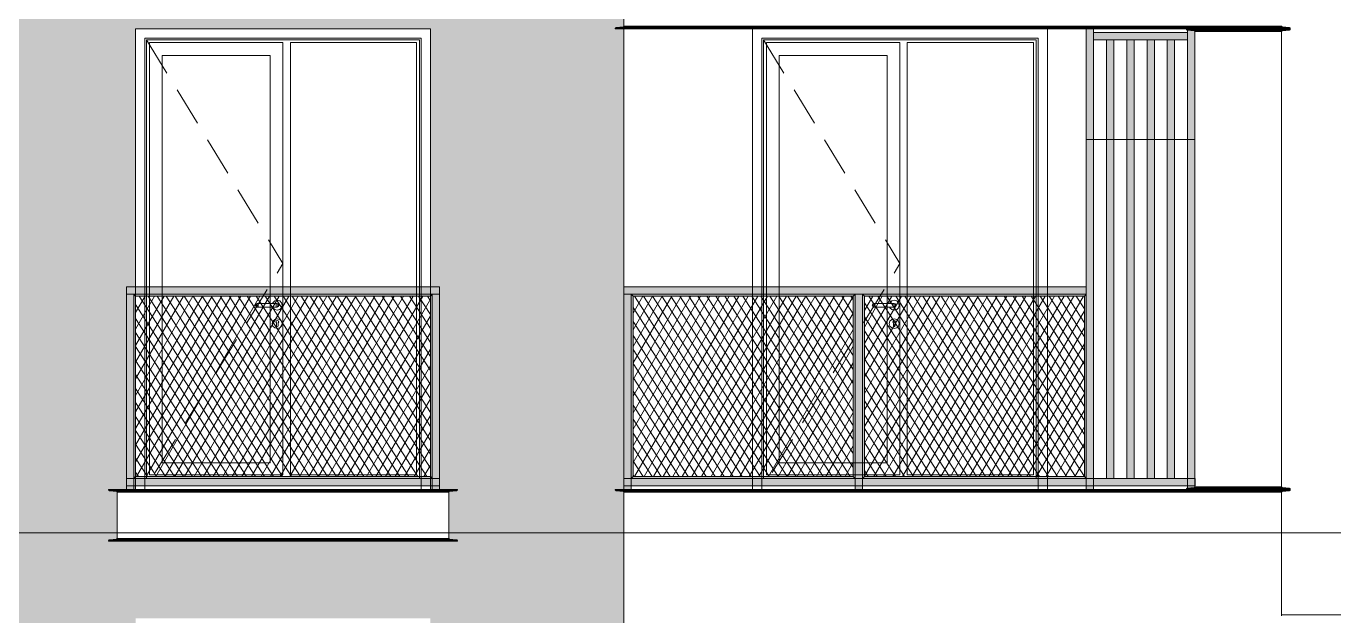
# Model space of a CAD drawing. Header units: millimetres. Extents: x 476244520 to 476657119, y 4620824743 to 4621446928.
# Drawn here: x 476638815 to 476645912, y 4621078460 to 4621081660 of the extents above; entities that cross this region are included whole.
import ezdxf

# ---------------------------------------------------------------- set-up
doc = ezdxf.new("R2010")
doc.units = ezdxf.units.MM
doc.header["$MEASUREMENT"] = 0
doc.linetypes.add('Hidden Line', pattern=[317.5, 211.666667, -105.833333])
for name, color, linetype, lineweight in [('2D Drafting - General_Pen_No__7_Pen_No__7', 7, 'Continuous', 0), ('New_2D Drafting - General_Pen_No__30_Pen_No__9_Pen_No__9_Pen_No__253', 252, 'Continuous', 0), ('New_2D Drafting - General_Pen_No__30_Pen_No__9_Pen_No__9_Pen_No__255', 255, 'Continuous', 0), ('New_2D Drafting - General_Pen_No__30_Pen_No__9_Pen_No__9_Pen_No__7', 7, 'Continuous', 0), ('New_2D Drafting - General_Pen_No__4', 7, 'Continuous', 0), ('New_2D Drafting - General_Pen_No__7', 7, 'Continuous', 0), ('New_Structural - Bearing_Pen_No__1', 1, 'Continuous', 0), ('New_Structural - Bearing_Pen_No__250', 7, 'Continuous', 0), ('Structural - Bearing_Pen_No__250', 7, 'Continuous', 0), ('zoma_Pen_No__5_Pen_No__142', 142, 'Continuous', 0)]:
    doc.layers.add(name, color=color, linetype=linetype, lineweight=lineweight)
doc.layers.add('zoma_Pen_No__5', color=7, linetype='Continuous')
doc.linetypes.add('Break', pattern='A,0,[1,A-4 бѓЎбѓђбѓ®бѓљбѓ\x98 - nikas1.Shx,S=15.679026,R=0,X=0,Y=0],-1975.557214,0', length=1975.557214)
pattern_1 = [(60, (476844527.15, 4621385791.044), (-38.971143, 22.5), []), (122.833095, (476844527.15, 4621385791.044), (36.8060797, 18.75), [])]

# ---------------------------------------------------------------- blocks, each defined once
blk = doc.blocks.new('Line_9', base_point=(476635874.4, 4621078910.3))
at = {"layer": 'zoma_Pen_No__5_Pen_No__142', "color": 142, "linetype": 'Continuous', "lineweight": 0}
blk.add_line((476635974.4, 4621078910.3), (476654707.3, 4621078910.3), dxfattribs=at)

msp = doc.modelspace()

# ---------------------------------------------------------------- hatches: boundary and pattern name
at = {"layer": 'New_2D Drafting - General_Pen_No__30_Pen_No__9_Pen_No__9_Pen_No__253', "linetype": 'Continuous', "lineweight": 0}
h = msp.add_hatch(dxfattribs=at)
h.set_pattern_fill('BRICK___RUNNING_BOND', color=252, style=0, pattern_type=2)
h.set_pattern_definition([(0, (476844527.15, 4621385791.044), (0, 66.64), []), (90, (476844527.15, 4621385791.04), (-244.8, 0), [66.64, -66.64]), (90, (476844649.55, 4621385857.68), (-244.8, 0), [66.64, -66.64])])
h.paths.add_polyline_path([(476645629.244, 4621085945.125), (476638659.289, 4621085945.125), (476638659.289, 4621075245.581), (476638908.676, 4621075245.581), (476640508.676, 4621075245.581), (476642058.892, 4621075245.581), (476642058.892, 4621084845.549), (476642058.892, 4621085545.544), (476645158.764, 4621085545.544), (476645629.233, 4621085545.544)])
h.paths.add_polyline_path([(476639309.158, 4621075945.582), (476639309.158, 4621075665.581), (476641109.158, 4621075665.581), (476641109.158, 4621075945.582), (476641009.053, 4621075945.582), (476641009.053, 4621078445.581), (476639409.053, 4621078445.581), (476639409.053, 4621075945.582)], flags=0)
h.paths.add_polyline_path([(476639309.158, 4621079145.582), (476639309.158, 4621078865.582), (476641109.158, 4621078865.582), (476641109.158, 4621079145.582), (476641009.04, 4621079145.582), (476641009.04, 4621081645.581), (476639409.04, 4621081645.581), (476639409.04, 4621079145.582)], flags=0)
h.paths.add_polyline_path([(476641109.158, 4621082065.582), (476641109.158, 4621082345.582), (476641009.04, 4621082345.582), (476641009.04, 4621084845.582), (476639409.04, 4621084845.582), (476639409.04, 4621082345.582), (476639309.158, 4621082345.582), (476639309.158, 4621082065.582)], flags=0)
at = {"layer": 'New_2D Drafting - General_Pen_No__30_Pen_No__9_Pen_No__9_Pen_No__255', "linetype": 'Continuous', "lineweight": 0}
for points in [[(476644568.356, 4621081645.549), (476644608.356, 4621081645.549), (476644608.356, 4621079145.555), (476644568.356, 4621079145.555)], [(476645118.356, 4621081645.549), (476645158.356, 4621081645.549), (476645158.356, 4621079145.555), (476645118.356, 4621079145.555)], [(476644608.356, 4621081625.549), (476644608.356, 4621081585.462), (476645118.356, 4621081585.462), (476645118.356, 4621081625.549)], [(476644678.356, 4621081585.462), (476644678.356, 4621079205.581), (476644718.356, 4621079205.581), (476644718.356, 4621081585.462)], [(476644788.356, 4621081585.462), (476644788.356, 4621079205.581), (476644828.356, 4621079205.581), (476644828.356, 4621081585.462)], [(476644898.356, 4621081585.462), (476644898.356, 4621079205.581), (476644938.356, 4621079205.581), (476644938.356, 4621081585.462)], [(476645008.356, 4621081585.462), (476645048.356, 4621081585.462), (476645048.356, 4621079205.581), (476645008.356, 4621079205.581)], [(476639359.159, 4621080245.583), (476639359.159, 4621080205.583), (476641059.159, 4621080205.583), (476641059.159, 4621080245.583)], [(476642058.892, 4621080205.583), (476642058.892, 4621080245.583), (476644568.6, 4621080245.583), (476644568.6, 4621080205.583)], [(476639359.159, 4621079145.581), (476639399.165, 4621079145.581), (476639399.165, 4621080205.583), (476639359.159, 4621080205.583)], [(476639409.165, 4621079215.581), (476639399.165, 4621079205.581), (476639399.165, 4621080205.583), (476639409.165, 4621080195.583)], [(476639409.165, 4621080195.583), (476639399.165, 4621080205.583), (476641019.152, 4621080205.583), (476641009.152, 4621080195.583)], [(476641019.152, 4621079205.581), (476641009.152, 4621079215.581), (476641009.152, 4621080195.583), (476641019.152, 4621080205.583)], [(476641019.152, 4621079145.581), (476641059.159, 4621079145.581), (476641059.159, 4621080205.583), (476641019.152, 4621080205.583)], [(476642058.892, 4621079145.589), (476642098.892, 4621079145.589), (476642098.892, 4621080205.583), (476642058.892, 4621080205.583)], [(476642098.892, 4621079205.555), (476642108.892, 4621079215.555), (476642108.892, 4621080195.583), (476642098.892, 4621080205.583)], [(476643304.45, 4621080195.583), (476643314.45, 4621080205.583), (476642098.892, 4621080205.583), (476642108.892, 4621080195.583)], [(476643314.45, 4621079205.555), (476643304.45, 4621079215.555), (476643304.45, 4621080195.583), (476643314.45, 4621080205.583)], [(476643314.45, 4621079145.555), (476643354.45, 4621079145.555), (476643354.45, 4621080205.583), (476643314.45, 4621080205.583)], [(476643354.45, 4621079205.581), (476643364.45, 4621079215.581), (476643364.45, 4621080195.609), (476643354.45, 4621080205.609)], [(476644558.514, 4621080195.583), (476644568.6, 4621080205.583), (476643354.476, 4621080205.583), (476643364.476, 4621080195.583)], [(476644568.6, 4621080205.583), (476644558.514, 4621080195.583), (476644558.514, 4621079215.555), (476644568.6, 4621079205.581)], [(476639359.159, 4621079205.581), (476639359.159, 4621079165.581), (476641059.159, 4621079165.581), (476641059.159, 4621079205.581)], [(476639399.165, 4621079205.581), (476639409.165, 4621079215.581), (476641009.152, 4621079215.581), (476641019.152, 4621079205.581)], [(476642058.892, 4621079165.581), (476642058.892, 4621079205.581), (476645160.008, 4621079205.581), (476645160.008, 4621079165.581)], [(476643304.45, 4621079215.581), (476643314.45, 4621079205.581), (476642098.892, 4621079205.581), (476642108.892, 4621079215.581)], [(476644558.503, 4621079215.566), (476644568.6, 4621079205.581), (476643354.476, 4621079205.581), (476643364.483, 4621079215.588)]]:
    msp.add_hatch(color=255, dxfattribs=at).paths.add_polyline_path(points)
at = {"layer": 'New_2D Drafting - General_Pen_No__7', "linetype": 'Continuous', "lineweight": 0}
h = msp.add_hatch(dxfattribs=at)
h.set_pattern_fill('BATT_INSULATION', style=0, pattern_type=2)
h.set_pattern_definition(pattern_1)
h.paths.add_polyline_path([(476641009.152, 4621080195.583), (476639409.165, 4621080195.583), (476639409.165, 4621079215.581), (476641009.152, 4621079215.581)])
h = msp.add_hatch(dxfattribs=at)
h.set_pattern_fill('BATT_INSULATION', style=0, pattern_type=2)
h.set_pattern_definition(pattern_1)
h.paths.add_polyline_path([(476642108.892, 4621079215.581), (476643304.45, 4621079215.581), (476643304.45, 4621080195.583), (476642108.892, 4621080195.583)])
h = msp.add_hatch(dxfattribs=at)
h.set_pattern_fill('BATT_INSULATION', style=0, pattern_type=2)
h.set_pattern_definition(pattern_1)
h.paths.add_polyline_path([(476643364.45, 4621080195.583), (476644558.514, 4621080195.583), (476644558.514, 4621079215.555), (476643364.45, 4621079215.555)])

# ---------------------------------------------------------------- linework, layer by layer
at = {"layer": '2D Drafting - General_Pen_No__7_Pen_No__7', "color": 7, "linetype": 'Continuous', "lineweight": 0, "flags": 128}
for points in [[(476639413.169, 4621079145.581), (476641009.053, 4621079145.581), (476641009.053, 4621081645.582), (476639409.053, 4621081645.581)], [(476639409.053, 4621081645.581), (476639409.053, 4621079145.581), (476639413.169, 4621079145.581)], [(476642761.567, 4621079145.581), (476644357.451, 4621079145.581), (476644357.451, 4621081645.582), (476642757.451, 4621081645.581)], [(476642757.451, 4621081645.581), (476642757.451, 4621079145.581), (476642761.567, 4621079145.581)]]:
    msp.add_lwpolyline(points, dxfattribs=at)
for points in [[(476640959.053, 4621081595.58), (476639459.053, 4621081595.58), (476639459.053, 4621079145.582), (476640959.053, 4621079145.583)], [(476640949.053, 4621081585.58), (476639469.053, 4621081585.58), (476639469.053, 4621079205.583), (476640949.053, 4621079205.583)], [(476644307.451, 4621081595.58), (476642807.451, 4621081595.58), (476642807.451, 4621079145.582), (476644307.451, 4621079145.583)], [(476644297.451, 4621081585.58), (476642817.451, 4621081585.58), (476642817.451, 4621079205.583), (476644297.451, 4621079205.583)], [(476640209.057, 4621081570.58), (476639484.053, 4621081570.58), (476639484.053, 4621079225.583), (476640209.053, 4621079225.583)], [(476640139.053, 4621081500.58), (476639554.053, 4621081500.58), (476639554.053, 4621079290.583), (476640139.053, 4621079290.583)], [(476640934.053, 4621081570.58), (476640249.053, 4621081570.58), (476640249.053, 4621079225.583), (476640934.053, 4621079225.583)], [(476643557.455, 4621081570.58), (476642832.451, 4621081570.58), (476642832.451, 4621079225.583), (476643557.451, 4621079225.583)], [(476643487.451, 4621081500.58), (476642902.451, 4621081500.58), (476642902.451, 4621079290.583), (476643487.451, 4621079290.583)], [(476644282.451, 4621081570.58), (476643597.451, 4621081570.58), (476643597.451, 4621079225.583), (476644282.451, 4621079225.583)]]:
    msp.add_lwpolyline(points, close=True, dxfattribs=at)
at = {"layer": '2D Drafting - General_Pen_No__7_Pen_No__7', "color": 7, "linetype": 'Hidden Line', "lineweight": 0, "flags": 128}
for points in [[(476639469.053, 4621081585.58), (476640209.053, 4621080371.458), (476639459.83, 4621079146.866)], [(476642817.451, 4621081585.58), (476643557.451, 4621080371.458), (476642808.228, 4621079146.866)]]:
    msp.add_lwpolyline(points, dxfattribs=at)
at = {"layer": 'New_2D Drafting - General_Pen_No__30_Pen_No__9_Pen_No__9_Pen_No__7', "color": 7, "linetype": 'Continuous', "lineweight": 0, "flags": 128}
for points in [[(476645629.244, 4621085945.125), (476638659.289, 4621085945.125), (476638659.289, 4621075245.581), (476638908.676, 4621075245.581), (476640508.676, 4621075245.581), (476642058.892, 4621075245.581), (476642058.892, 4621084845.549), (476642058.892, 4621085545.544), (476645158.764, 4621085545.544), (476645629.233, 4621085545.544)], [(476639309.158, 4621079145.582), (476639309.158, 4621078865.582), (476641109.158, 4621078865.582), (476641109.158, 4621079145.582), (476641009.04, 4621079145.582), (476641009.04, 4621081645.581), (476639409.04, 4621081645.581), (476639409.04, 4621079145.582)], [(476644568.356, 4621081645.549), (476644608.356, 4621081645.549), (476644608.356, 4621079145.555), (476644568.356, 4621079145.555)], [(476645118.356, 4621081645.549), (476645158.356, 4621081645.549), (476645158.356, 4621079145.555), (476645118.356, 4621079145.555)], [(476644608.356, 4621081625.549), (476644608.356, 4621081585.462), (476645118.356, 4621081585.462), (476645118.356, 4621081625.549)], [(476644678.356, 4621081585.462), (476644678.356, 4621079205.581), (476644718.356, 4621079205.581), (476644718.356, 4621081585.462)], [(476644788.356, 4621081585.462), (476644788.356, 4621079205.581), (476644828.356, 4621079205.581), (476644828.356, 4621081585.462)], [(476644898.356, 4621081585.462), (476644898.356, 4621079205.581), (476644938.356, 4621079205.581), (476644938.356, 4621081585.462)], [(476645008.356, 4621081585.462), (476645048.356, 4621081585.462), (476645048.356, 4621079205.581), (476645008.356, 4621079205.581)], [(476645158.356, 4621079205.581), (476644568.356, 4621079205.581), (476644568.356, 4621081045.166), (476645158.356, 4621081045.166)], [(476639359.159, 4621080245.583), (476639359.159, 4621080205.583), (476641059.159, 4621080205.583), (476641059.159, 4621080245.583)], [(476642058.892, 4621080205.583), (476642058.892, 4621080245.583), (476644568.6, 4621080245.583), (476644568.6, 4621080205.583)], [(476639359.159, 4621079145.581), (476639399.165, 4621079145.581), (476639399.165, 4621080205.583), (476639359.159, 4621080205.583)], [(476639409.165, 4621079215.581), (476639399.165, 4621079205.581), (476639399.165, 4621080205.583), (476639409.165, 4621080195.583)], [(476639409.165, 4621080195.583), (476639399.165, 4621080205.583), (476641019.152, 4621080205.583), (476641009.152, 4621080195.583)], [(476641019.152, 4621079205.581), (476641009.152, 4621079215.581), (476641009.152, 4621080195.583), (476641019.152, 4621080205.583)], [(476641019.152, 4621079145.581), (476641059.159, 4621079145.581), (476641059.159, 4621080205.583), (476641019.152, 4621080205.583)], [(476642058.892, 4621079145.589), (476642098.892, 4621079145.589), (476642098.892, 4621080205.583), (476642058.892, 4621080205.583)], [(476642098.892, 4621079205.555), (476642108.892, 4621079215.555), (476642108.892, 4621080195.583), (476642098.892, 4621080205.583)], [(476643304.45, 4621080195.583), (476643314.45, 4621080205.583), (476642098.892, 4621080205.583), (476642108.892, 4621080195.583)], [(476643314.45, 4621079205.555), (476643304.45, 4621079215.555), (476643304.45, 4621080195.583), (476643314.45, 4621080205.583)], [(476643314.45, 4621079145.555), (476643354.45, 4621079145.555), (476643354.45, 4621080205.583), (476643314.45, 4621080205.583)], [(476643354.45, 4621079205.581), (476643364.45, 4621079215.581), (476643364.45, 4621080195.609), (476643354.45, 4621080205.609)], [(476644558.514, 4621080195.583), (476644568.6, 4621080205.583), (476643354.476, 4621080205.583), (476643364.476, 4621080195.583)], [(476644568.6, 4621080205.583), (476644558.514, 4621080195.583), (476644558.514, 4621079215.555), (476644568.6, 4621079205.581)], [(476639359.159, 4621079205.581), (476639359.159, 4621079165.581), (476641059.159, 4621079165.581), (476641059.159, 4621079205.581)], [(476639399.165, 4621079205.581), (476639409.165, 4621079215.581), (476641009.152, 4621079215.581), (476641019.152, 4621079205.581)], [(476642058.892, 4621079165.581), (476642058.892, 4621079205.581), (476645160.008, 4621079205.581), (476645160.008, 4621079165.581)], [(476643304.45, 4621079215.581), (476643314.45, 4621079205.581), (476642098.892, 4621079205.581), (476642108.892, 4621079215.581)], [(476644558.503, 4621079215.566), (476644568.6, 4621079205.581), (476643354.476, 4621079205.581), (476643364.483, 4621079215.588)]]:
    msp.add_lwpolyline(points, close=True, dxfattribs=at)
at = {"layer": 'New_2D Drafting - General_Pen_No__4', "color": 7, "linetype": 'Continuous', "lineweight": 0, "flags": 128}
for points in [[(476641009.152, 4621080195.583), (476639409.165, 4621080195.583), (476639409.165, 4621079215.581), (476641009.152, 4621079215.581)], [(476642108.892, 4621079215.581), (476643304.45, 4621079215.581), (476643304.45, 4621080195.583), (476642108.892, 4621080195.583)], [(476643364.45, 4621080195.583), (476644558.514, 4621080195.583), (476644558.514, 4621079215.555), (476643364.45, 4621079215.555)]]:
    msp.add_lwpolyline(points, close=True, dxfattribs=at)
at = {"layer": 'New_Structural - Bearing_Pen_No__1', "color": 1, "linetype": 'Break', "lineweight": 0}
msp.add_line((476645628.601, 4621078465.589), (476651569.511, 4621078465.436), dxfattribs=at)
at = {"layer": 'New_Structural - Bearing_Pen_No__250', "color": 7, "linetype": 'Continuous', "lineweight": 0}
for p, q in [((476640061.091, 4621080152.653), (476640058.163, 4621080145.581)), ((476640062.644, 4621080152.653), (476640059.885, 4621080145.581)), ((476640068.163, 4621080155.581), (476640061.091, 4621080152.653)), ((476640067.458, 4621080152.653), (476640065.346, 4621080145.581)), ((476640069.304, 4621080155.581), (476640068.163, 4621080155.581)), ((476640072.556, 4621080155.581), (476640069.304, 4621080155.581)), ((476640077.422, 4621080155.581), (476640072.556, 4621080155.581)), ((476640074.663, 4621080152.653), (476640073.52, 4621080145.581)), ((476640083.163, 4621080155.581), (476640077.422, 4621080155.581)), ((476640163.163, 4621080155.581), (476640083.163, 4621080155.581)), ((476640153.842, 4621080155.581), (476640154.78, 4621080159.081)), ((476640154.78, 4621080159.081), (476640164.663, 4621080168.964)), ((476640168.903, 4621080155.581), (476640163.163, 4621080155.581)), ((476640164.663, 4621080168.964), (476640178.163, 4621080172.581)), ((476640173.769, 4621080155.581), (476640168.903, 4621080155.581)), ((476640171.662, 4621080152.653), (476640172.805, 4621080145.581)), ((476640177.021, 4621080155.581), (476640173.769, 4621080155.581)), ((476640178.163, 4621080155.581), (476640177.021, 4621080155.581)), ((476640178.163, 4621080172.581), (476640191.663, 4621080168.964)), ((476640178.163, 4621080155.581), (476640185.234, 4621080152.653)), ((476640178.867, 4621080152.653), (476640180.979, 4621080145.581)), ((476640183.682, 4621080152.653), (476640186.441, 4621080145.581)), ((476640185.234, 4621080152.653), (476640188.163, 4621080145.581)), ((476640191.663, 4621080168.964), (476640201.545, 4621080159.081)), ((476640201.545, 4621080159.081), (476640205.163, 4621080145.581)), ((476643409.489, 4621080152.653), (476643406.56, 4621080145.581)), ((476643411.041, 4621080152.653), (476643408.282, 4621080145.581)), ((476643416.56, 4621080155.581), (476643409.489, 4621080152.653)), ((476643415.856, 4621080152.653), (476643413.744, 4621080145.581)), ((476643417.702, 4621080155.581), (476643416.56, 4621080155.581)), ((476643420.954, 4621080155.581), (476643417.702, 4621080155.581)), ((476643425.82, 4621080155.581), (476643420.954, 4621080155.581)), ((476643423.061, 4621080152.653), (476643421.918, 4621080145.581)), ((476643431.56, 4621080155.581), (476643425.82, 4621080155.581)), ((476643511.56, 4621080155.581), (476643431.56, 4621080155.581)), ((476643502.24, 4621080155.581), (476643503.178, 4621080159.081)), ((476643503.178, 4621080159.081), (476643513.06, 4621080168.964)), ((476643517.301, 4621080155.581), (476643511.56, 4621080155.581)), ((476643513.06, 4621080168.964), (476643526.56, 4621080172.581)), ((476643522.167, 4621080155.581), (476643517.301, 4621080155.581)), ((476643520.06, 4621080152.653), (476643521.202, 4621080145.581)), ((476643525.419, 4621080155.581), (476643522.167, 4621080155.581)), ((476643526.56, 4621080155.581), (476643525.419, 4621080155.581)), ((476643526.56, 4621080172.581), (476643540.06, 4621080168.964)), ((476643526.56, 4621080155.581), (476643533.631, 4621080152.653)), ((476643527.265, 4621080152.653), (476643529.377, 4621080145.581)), ((476643532.079, 4621080152.653), (476643534.838, 4621080145.581)), ((476643533.631, 4621080152.653), (476643536.56, 4621080145.581)), ((476643540.06, 4621080168.964), (476643549.943, 4621080159.081)), ((476643549.943, 4621080159.081), (476643553.56, 4621080145.581)), ((476640058.163, 4621080145.581), (476640061.091, 4621080138.51)), ((476640059.885, 4621080145.581), (476640062.644, 4621080138.51)), ((476640061.091, 4621080138.51), (476640068.163, 4621080135.581)), ((476640065.346, 4621080145.581), (476640067.458, 4621080138.51)), ((476640069.304, 4621080135.581), (476640068.163, 4621080135.581)), ((476640072.556, 4621080135.581), (476640069.304, 4621080135.581)), ((476640077.422, 4621080135.581), (476640072.556, 4621080135.581)), ((476640073.52, 4621080145.581), (476640074.663, 4621080138.51)), ((476640083.163, 4621080135.581), (476640077.422, 4621080135.581)), ((476640163.163, 4621080135.581), (476640083.163, 4621080135.581)), ((476640154.78, 4621080132.081), (476640153.842, 4621080135.581)), ((476640164.663, 4621080122.199), (476640154.78, 4621080132.081)), ((476640168.903, 4621080135.581), (476640163.163, 4621080135.581)), ((476640178.163, 4621080118.581), (476640164.663, 4621080122.199)), ((476640173.769, 4621080135.581), (476640168.903, 4621080135.581)), ((476640172.805, 4621080145.581), (476640171.662, 4621080138.51)), ((476640177.021, 4621080135.581), (476640173.769, 4621080135.581)), ((476640178.163, 4621080135.581), (476640177.021, 4621080135.581)), ((476640185.234, 4621080138.51), (476640178.163, 4621080135.581)), ((476640191.663, 4621080122.199), (476640178.163, 4621080118.581)), ((476640180.979, 4621080145.581), (476640178.867, 4621080138.51)), ((476640186.441, 4621080145.581), (476640183.682, 4621080138.51)), ((476640188.163, 4621080145.581), (476640185.234, 4621080138.51)), ((476640201.545, 4621080132.081), (476640191.663, 4621080122.199)), ((476640205.163, 4621080145.581), (476640201.545, 4621080132.081)), ((476643406.56, 4621080145.581), (476643409.489, 4621080138.51)), ((476643408.282, 4621080145.581), (476643411.041, 4621080138.51)), ((476643409.489, 4621080138.51), (476643416.56, 4621080135.581)), ((476643413.744, 4621080145.581), (476643415.856, 4621080138.51)), ((476643417.702, 4621080135.581), (476643416.56, 4621080135.581)), ((476643420.954, 4621080135.581), (476643417.702, 4621080135.581)), ((476643425.82, 4621080135.581), (476643420.954, 4621080135.581)), ((476643421.918, 4621080145.581), (476643423.061, 4621080138.51)), ((476643431.56, 4621080135.581), (476643425.82, 4621080135.581)), ((476643511.56, 4621080135.581), (476643431.56, 4621080135.581)), ((476643503.178, 4621080132.081), (476643502.24, 4621080135.581)), ((476643513.06, 4621080122.199), (476643503.178, 4621080132.081)), ((476643517.301, 4621080135.581), (476643511.56, 4621080135.581)), ((476643526.56, 4621080118.581), (476643513.06, 4621080122.199)), ((476643522.167, 4621080135.581), (476643517.301, 4621080135.581)), ((476643521.202, 4621080145.581), (476643520.06, 4621080138.51)), ((476643525.419, 4621080135.581), (476643522.167, 4621080135.581)), ((476643526.56, 4621080135.581), (476643525.419, 4621080135.581)), ((476643533.631, 4621080138.51), (476643526.56, 4621080135.581)), ((476643540.06, 4621080122.199), (476643526.56, 4621080118.581)), ((476643529.377, 4621080145.581), (476643527.265, 4621080138.51)), ((476643534.838, 4621080145.581), (476643532.079, 4621080138.51)), ((476643536.56, 4621080145.581), (476643533.631, 4621080138.51)), ((476643549.943, 4621080132.081), (476643540.06, 4621080122.199)), ((476643553.56, 4621080145.581), (476643549.943, 4621080132.081)), ((476640151.163, 4621080045.581), (476640154.78, 4621080059.081)), ((476640154.78, 4621080032.081), (476640151.163, 4621080045.581)), ((476640154.78, 4621080059.081), (476640164.663, 4621080068.964)), ((476640164.663, 4621080022.199), (476640154.78, 4621080032.081)), ((476640164.663, 4621080068.964), (476640178.163, 4621080072.581)), ((476640178.163, 4621080018.581), (476640164.663, 4621080022.199)), ((476640171.442, 4621080057.221), (476640170.695, 4621080055.274)), ((476640170.695, 4621080055.274), (476640173.163, 4621080049.981)), ((476640171.442, 4621080057.221), (476640172.787, 4621080060.725)), ((476640178.163, 4621080063.007), (476640172.787, 4621080060.725)), ((476640173.163, 4621080049.981), (476640173.163, 4621080048.468)), ((476640173.163, 4621080048.468), (476640173.163, 4621080045.581)), ((476640173.163, 4621080045.581), (476640173.163, 4621080042.695)), ((476640173.163, 4621080042.695), (476640173.163, 4621080036.921)), ((476640173.163, 4621080036.921), (476640173.163, 4621080033.081)), ((476640173.163, 4621080033.081), (476640174.627, 4621080029.546)), ((476640174.627, 4621080029.546), (476640178.163, 4621080028.081)), ((476640178.163, 4621080072.581), (476640191.663, 4621080068.964)), ((476640183.538, 4621080060.725), (476640178.163, 4621080063.007)), ((476640178.163, 4621080028.081), (476640181.698, 4621080029.546)), ((476640191.663, 4621080022.199), (476640178.163, 4621080018.581)), ((476640181.698, 4621080029.546), (476640183.163, 4621080033.081)), ((476640183.163, 4621080049.981), (476640185.63, 4621080055.274)), ((476640183.163, 4621080048.468), (476640183.163, 4621080049.981)), ((476640183.163, 4621080048.468), (476640183.163, 4621080045.581)), ((476640183.163, 4621080045.581), (476640183.163, 4621080042.695)), ((476640183.163, 4621080042.695), (476640183.163, 4621080036.921)), ((476640183.163, 4621080036.921), (476640183.163, 4621080033.081)), ((476640184.883, 4621080057.221), (476640183.538, 4621080060.725)), ((476640184.883, 4621080057.221), (476640185.63, 4621080055.274)), ((476640191.663, 4621080068.964), (476640201.545, 4621080059.081)), ((476640201.545, 4621080032.081), (476640191.663, 4621080022.199)), ((476640201.545, 4621080059.081), (476640205.163, 4621080045.581)), ((476640205.163, 4621080045.581), (476640201.545, 4621080032.081)), ((476643499.56, 4621080045.581), (476643503.178, 4621080059.081)), ((476643503.178, 4621080032.081), (476643499.56, 4621080045.581)), ((476643503.178, 4621080059.081), (476643513.06, 4621080068.964)), ((476643513.06, 4621080022.199), (476643503.178, 4621080032.081)), ((476643513.06, 4621080068.964), (476643526.56, 4621080072.581)), ((476643526.56, 4621080018.581), (476643513.06, 4621080022.199)), ((476643519.84, 4621080057.221), (476643519.093, 4621080055.274)), ((476643519.093, 4621080055.274), (476643521.56, 4621080049.981)), ((476643519.84, 4621080057.221), (476643521.185, 4621080060.725)), ((476643526.56, 4621080063.007), (476643521.185, 4621080060.725)), ((476643521.56, 4621080049.981), (476643521.56, 4621080048.468)), ((476643521.56, 4621080048.468), (476643521.56, 4621080045.581)), ((476643521.56, 4621080045.581), (476643521.56, 4621080042.695)), ((476643521.56, 4621080042.695), (476643521.56, 4621080036.921)), ((476643521.56, 4621080036.921), (476643521.56, 4621080033.081)), ((476643521.56, 4621080033.081), (476643523.025, 4621080029.546)), ((476643523.025, 4621080029.546), (476643526.56, 4621080028.081)), ((476643526.56, 4621080072.581), (476643540.06, 4621080068.964)), ((476643531.936, 4621080060.725), (476643526.56, 4621080063.007)), ((476643526.56, 4621080028.081), (476643530.096, 4621080029.546)), ((476643540.06, 4621080022.199), (476643526.56, 4621080018.581)), ((476643530.096, 4621080029.546), (476643531.56, 4621080033.081)), ((476643531.56, 4621080049.981), (476643534.028, 4621080055.274)), ((476643531.56, 4621080048.468), (476643531.56, 4621080049.981)), ((476643531.56, 4621080048.468), (476643531.56, 4621080045.581)), ((476643531.56, 4621080045.581), (476643531.56, 4621080042.695)), ((476643531.56, 4621080042.695), (476643531.56, 4621080036.921)), ((476643531.56, 4621080036.921), (476643531.56, 4621080033.081)), ((476643533.281, 4621080057.221), (476643531.936, 4621080060.725)), ((476643533.281, 4621080057.221), (476643534.028, 4621080055.274)), ((476643540.06, 4621080068.964), (476643549.943, 4621080059.081)), ((476643549.943, 4621080032.081), (476643540.06, 4621080022.199)), ((476643549.943, 4621080059.081), (476643553.56, 4621080045.581)), ((476643553.56, 4621080045.581), (476643549.943, 4621080032.081))]:
    msp.add_line(p, q, dxfattribs=at)
at = {"layer": 'Structural - Bearing_Pen_No__250', "color": 7, "linetype": 'Continuous', "lineweight": 0}
for p, q in [((476642012.566, 4621081648.077), (476642012.966, 4621081649.607)), ((476642012.566, 4621081645.582), (476642012.566, 4621081648.077)), ((476642012.566, 4621081648.077), (476645675.084, 4621081648.077)), ((476642012.566, 4621081645.582), (476645675.084, 4621081645.582)), ((476642012.966, 4621081649.607), (476642014.104, 4621081650.905)), ((476642014.104, 4621081650.905), (476642015.807, 4621081651.772)), ((476642015.807, 4621081651.772), (476642017.029, 4621081652.032)), ((476642017.029, 4621081652.032), (476642054.43, 4621081656.021)), ((476642017.029, 4621081652.032), (476645670.622, 4621081652.032)), ((476642054.43, 4621081656.021), (476642055.652, 4621081656.281)), ((476642054.43, 4621081656.021), (476645633.221, 4621081656.021)), ((476642055.652, 4621081656.281), (476642057.355, 4621081657.148)), ((476642057.355, 4621081657.148), (476642058.493, 4621081658.446)), ((476642058.493, 4621081658.446), (476642058.892, 4621081659.977)), ((476642058.877, 4621081659.977), (476645628.758, 4621081659.977)), ((476645675.09, 4621081645.549), (476645112.03, 4621081645.549)), ((476645112.03, 4621081645.549), (476645112.03, 4621081643.054)), ((476645675.09, 4621081643.054), (476645112.03, 4621081643.054)), ((476645112.03, 4621081643.054), (476645112.43, 4621081641.524)), ((476645629.158, 4621081658.446), (476645628.758, 4621081659.977)), ((476645630.296, 4621081657.148), (476645629.158, 4621081658.446)), ((476645631.999, 4621081656.281), (476645630.296, 4621081657.148)), ((476645633.221, 4621081656.021), (476645631.999, 4621081656.281)), ((476645670.622, 4621081652.032), (476645633.221, 4621081656.021)), ((476645671.844, 4621081651.772), (476645670.622, 4621081652.032)), ((476645673.547, 4621081650.905), (476645671.844, 4621081651.772)), ((476645674.685, 4621081649.607), (476645673.547, 4621081650.905)), ((476645675.084, 4621081648.077), (476645674.685, 4621081649.607)), ((476645675.09, 4621081643.054), (476645674.691, 4621081641.524)), ((476645675.084, 4621081645.582), (476645675.084, 4621081648.077)), ((476645675.09, 4621081645.549), (476645675.09, 4621081643.054)), ((476645112.43, 4621081641.524), (476645113.568, 4621081640.226)), ((476645113.568, 4621081640.226), (476645115.271, 4621081639.359)), ((476645115.271, 4621081639.359), (476645116.493, 4621081639.099)), ((476645670.628, 4621081639.099), (476645116.493, 4621081639.099)), ((476645116.493, 4621081639.099), (476645153.894, 4621081635.109)), ((476645633.227, 4621081635.109), (476645153.894, 4621081635.113)), ((476645153.894, 4621081635.109), (476645155.116, 4621081634.85)), ((476645155.116, 4621081634.85), (476645156.819, 4621081633.983)), ((476645156.819, 4621081633.983), (476645157.957, 4621081632.685)), ((476645157.957, 4621081632.685), (476645158.356, 4621081631.154)), ((476645628.78, 4621081631.154), (476645158.356, 4621081631.154)), ((476645158.356, 4621081631.136), (476645158.356, 4621079159.939)), ((476645629.164, 4621081632.685), (476645628.764, 4621081631.154)), ((476645628.764, 4621081631.136), (476645628.764, 4621079159.939)), ((476645630.302, 4621081633.983), (476645629.164, 4621081632.685)), ((476645632.005, 4621081634.85), (476645630.302, 4621081633.983)), ((476645633.227, 4621081635.109), (476645632.005, 4621081634.85)), ((476645670.628, 4621081639.099), (476645633.227, 4621081635.109)), ((476645671.85, 4621081639.359), (476645670.628, 4621081639.099)), ((476645673.553, 4621081640.226), (476645671.85, 4621081639.359)), ((476645674.691, 4621081641.524), (476645673.553, 4621081640.226)), ((476645157.957, 4621079158.408), (476645156.819, 4621079157.11)), ((476645158.356, 4621079159.939), (476645157.957, 4621079158.408)), ((476645628.764, 4621079159.939), (476645158.356, 4621079159.939)), ((476645628.764, 4621079159.939), (476645629.164, 4621079158.408)), ((476645629.164, 4621079158.408), (476645630.302, 4621079157.11)), ((476639262.832, 4621079143.086), (476639262.832, 4621079145.581)), ((476641155.485, 4621079145.581), (476639262.832, 4621079145.581)), ((476639263.232, 4621079141.556), (476639262.832, 4621079143.086)), ((476641155.485, 4621079143.086), (476639262.832, 4621079143.086)), ((476639264.37, 4621079140.258), (476639263.232, 4621079141.556)), ((476639266.073, 4621079139.391), (476639264.37, 4621079140.258)), ((476639267.295, 4621079139.131), (476639266.073, 4621079139.391)), ((476639304.696, 4621079135.142), (476639267.295, 4621079139.131)), ((476641151.022, 4621079139.131), (476639267.295, 4621079139.131)), ((476639305.918, 4621079134.882), (476639304.696, 4621079135.142)), ((476641113.621, 4621079135.142), (476639304.696, 4621079135.142)), ((476639307.621, 4621079134.015), (476639305.918, 4621079134.882)), ((476639308.759, 4621079132.717), (476639307.621, 4621079134.015)), ((476639309.158, 4621079131.186), (476639308.759, 4621079132.717)), ((476641109.158, 4621079131.186), (476639309.158, 4621079131.186)), ((476639309.158, 4621078879.976), (476639309.158, 4621079131.186)), ((476641109.158, 4621079131.186), (476641109.558, 4621079132.717)), ((476641109.158, 4621078879.976), (476641109.158, 4621079131.186)), ((476641109.558, 4621079132.717), (476641110.696, 4621079134.015)), ((476641110.696, 4621079134.015), (476641112.399, 4621079134.882)), ((476641112.399, 4621079134.882), (476641113.621, 4621079135.142)), ((476641113.621, 4621079135.142), (476641151.022, 4621079139.131)), ((476641151.022, 4621079139.131), (476641152.244, 4621079139.391)), ((476641152.244, 4621079139.391), (476641153.947, 4621079140.258)), ((476641153.947, 4621079140.258), (476641155.085, 4621079141.556)), ((476641155.085, 4621079141.556), (476641155.485, 4621079143.086)), ((476641155.485, 4621079143.086), (476641155.485, 4621079145.581)), ((476642012.566, 4621079143.081), (476642012.566, 4621079145.576)), ((476642012.566, 4621079145.576), (476645675.084, 4621079145.576)), ((476642012.966, 4621079141.55), (476642012.566, 4621079143.081)), ((476642012.566, 4621079143.081), (476645675.084, 4621079143.081)), ((476642014.104, 4621079140.253), (476642012.966, 4621079141.55)), ((476642015.807, 4621079139.385), (476642014.104, 4621079140.253)), ((476642017.029, 4621079139.126), (476642015.807, 4621079139.385)), ((476642054.43, 4621079135.136), (476642017.029, 4621079139.126)), ((476642017.029, 4621079139.126), (476645670.622, 4621079139.126)), ((476642055.652, 4621079134.876), (476642054.43, 4621079135.136)), ((476642054.43, 4621079135.136), (476645633.221, 4621079135.136)), ((476642057.355, 4621079134.009), (476642055.652, 4621079134.876)), ((476642058.493, 4621079132.712), (476642057.355, 4621079134.009)), ((476642058.892, 4621079131.181), (476642058.493, 4621079132.712)), ((476642058.892, 4621078459.995), (476642058.892, 4621079131.181)), ((476642058.892, 4621079131.181), (476645628.758, 4621079131.181)), ((476645112.43, 4621079149.57), (476645112.03, 4621079148.039)), ((476645675.09, 4621079148.039), (476645112.03, 4621079148.039)), ((476645112.03, 4621079148.039), (476645112.03, 4621079145.544)), ((476645675.09, 4621079145.544), (476645112.03, 4621079145.544)), ((476645113.568, 4621079150.867), (476645112.43, 4621079149.57)), ((476645115.271, 4621079151.734), (476645113.568, 4621079150.867)), ((476645116.493, 4621079151.994), (476645115.271, 4621079151.734)), ((476645153.894, 4621079155.984), (476645116.493, 4621079151.994)), ((476645670.628, 4621079151.994), (476645116.493, 4621079151.994)), ((476645155.116, 4621079156.243), (476645153.894, 4621079155.984)), ((476645633.227, 4621079155.984), (476645153.894, 4621079155.984)), ((476645156.819, 4621079157.11), (476645155.116, 4621079156.243)), ((476645628.758, 4621079131.181), (476645629.158, 4621079132.712)), ((476645628.758, 4621078459.995), (476645628.758, 4621079131.181)), ((476645629.158, 4621079132.712), (476645630.296, 4621079134.009)), ((476645630.296, 4621079134.009), (476645631.999, 4621079134.876)), ((476645630.302, 4621079157.11), (476645632.005, 4621079156.243)), ((476645631.999, 4621079134.876), (476645633.221, 4621079135.136)), ((476645632.005, 4621079156.243), (476645633.227, 4621079155.984)), ((476645633.221, 4621079135.136), (476645670.622, 4621079139.126)), ((476645633.227, 4621079155.984), (476645670.628, 4621079151.994)), ((476645670.622, 4621079139.126), (476645671.844, 4621079139.385)), ((476645670.628, 4621079151.994), (476645671.85, 4621079151.734)), ((476645671.844, 4621079139.385), (476645673.547, 4621079140.253)), ((476645671.85, 4621079151.734), (476645673.553, 4621079150.867)), ((476645673.547, 4621079140.253), (476645674.685, 4621079141.55)), ((476645673.553, 4621079150.867), (476645674.691, 4621079149.57)), ((476645674.685, 4621079141.55), (476645675.084, 4621079143.081)), ((476645674.691, 4621079149.57), (476645675.09, 4621079148.039)), ((476645675.084, 4621079143.081), (476645675.084, 4621079145.576)), ((476645675.09, 4621079148.039), (476645675.09, 4621079145.544)), ((476639267.295, 4621078872.032), (476639304.696, 4621078876.021)), ((476639304.696, 4621078876.021), (476639305.918, 4621078876.281)), ((476641113.621, 4621078876.021), (476639304.696, 4621078876.021)), ((476639305.918, 4621078876.281), (476639307.621, 4621078877.148)), ((476639307.621, 4621078877.148), (476639308.759, 4621078878.446)), ((476639308.759, 4621078878.446), (476639309.158, 4621078879.976)), ((476641109.174, 4621078879.976), (476639309.158, 4621078879.976)), ((476641109.558, 4621078878.446), (476641109.158, 4621078879.976)), ((476641110.696, 4621078877.148), (476641109.558, 4621078878.446)), ((476641112.399, 4621078876.281), (476641110.696, 4621078877.148)), ((476641113.621, 4621078876.021), (476641112.399, 4621078876.281)), ((476641151.022, 4621078872.032), (476641113.621, 4621078876.021)), ((476639262.832, 4621078868.076), (476639263.232, 4621078869.607)), ((476639262.832, 4621078865.581), (476639262.832, 4621078868.076)), ((476641155.485, 4621078868.076), (476639262.832, 4621078868.076)), ((476641155.485, 4621078865.581), (476639262.832, 4621078865.581)), ((476639263.232, 4621078869.607), (476639264.37, 4621078870.905)), ((476639264.37, 4621078870.905), (476639266.073, 4621078871.772)), ((476639266.073, 4621078871.772), (476639267.295, 4621078872.032)), ((476641151.022, 4621078872.032), (476639267.295, 4621078872.032)), ((476641152.244, 4621078871.772), (476641151.022, 4621078872.032)), ((476641153.947, 4621078870.905), (476641152.244, 4621078871.772)), ((476641155.085, 4621078869.607), (476641153.947, 4621078870.905)), ((476641155.485, 4621078868.076), (476641155.085, 4621078869.607)), ((476641155.485, 4621078865.581), (476641155.485, 4621078868.076))]:
    msp.add_line(p, q, dxfattribs=at)

# ---------------------------------------------------------------- block references
at = {"layer": 'zoma_Pen_No__5', "color": 142, "linetype": 'Continuous', "lineweight": 0}
msp.add_blockref('Line_9', (476635874.445, 4621078910.282), dxfattribs=at)

doc.saveas('drawing.dxf')
